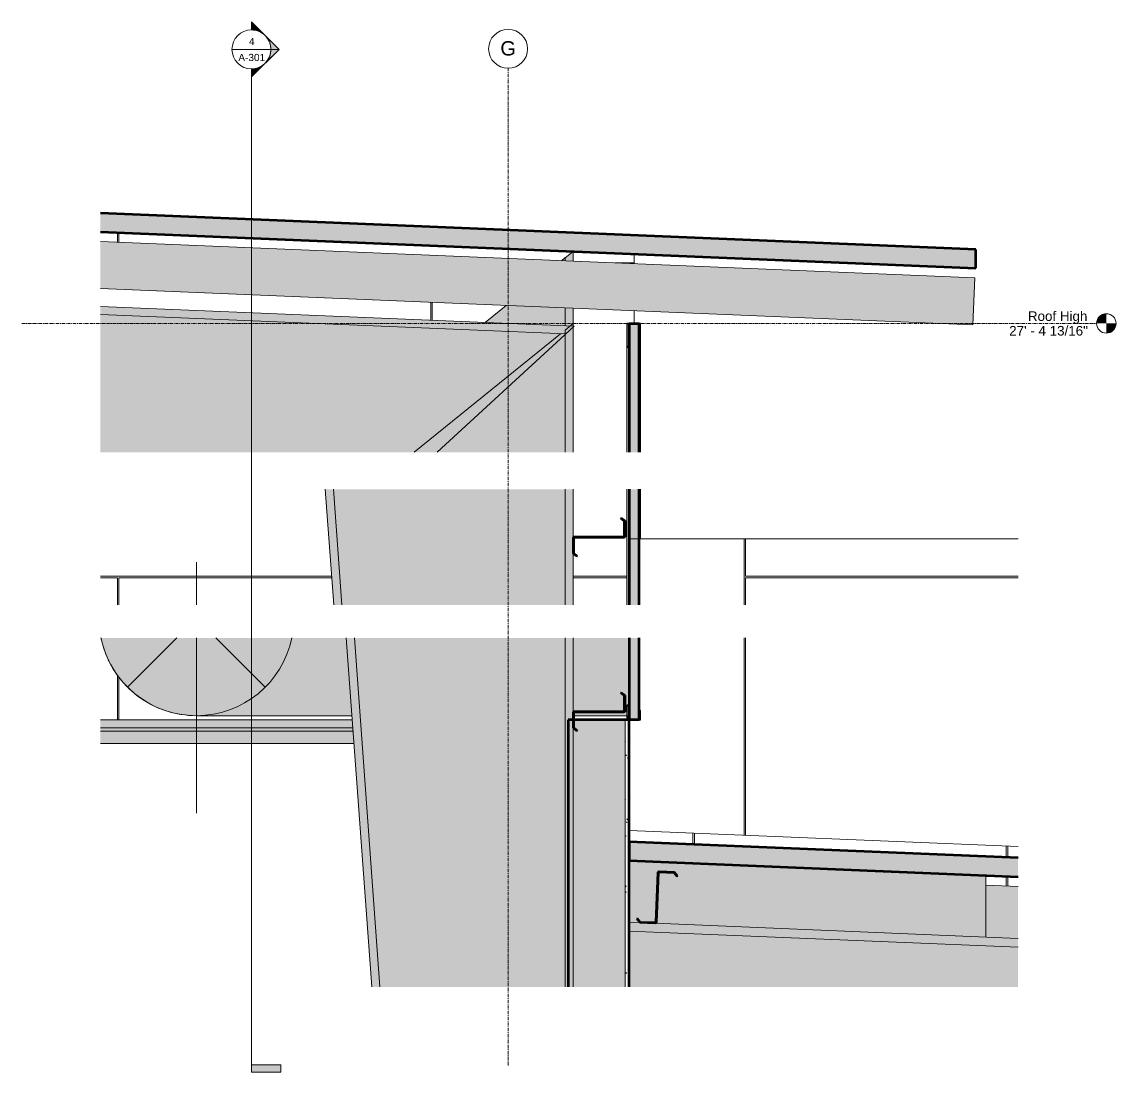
# Model space of a CAD drawing. Header units: inches. Extents: x 22763 to 23421, y 91 to 375.
# Drawn here: x 23252.1 to 23420.6, y 213.5 to 375.3 of the extents above; entities that cross this region are included whole.
import ezdxf

# ---------------------------------------------------------------- set-up
doc = ezdxf.new("R2010")
doc.units = ezdxf.units.IN
doc.header["$MEASUREMENT"] = 0
doc.linetypes.add('Grid Line 1_2_', pattern=[0.875, 0.5, -0.125, 0.125, -0.125])
for name, color, linetype, lineweight in [('A-FLOR-LEVL', 51, 'Continuous', 9), ('A-GLAZ-CWMG', 51, 'Continuous', 9), ('A-ROOF', 132, 'Continuous', 18), ('A-WALL', 113, 'Continuous', 18), ('A-WALL-PATT', 111, 'Continuous', 70), ('G-ANNO-SYMB', 111, 'Continuous', 9), ('I-WALL', 2, 'Continuous', 18), ('L-SITE-WALL', 31, 'Continuous', 18), ('M-HVAC-DUCT', 70, 'Continuous', 9), ('M-HVAC-DUCT-ANNO', 70, 'Continuous', 9), ('M-HVAC-DUCT-CNTR', 70, 'Continuous', 9), ('S-BEAM', 12, 'Continuous', 9), ('S-COLS', 52, 'Continuous', 9), ('S-GRID', 1, 'Continuous', 9), ('S-GRID-IDEN', 1, 'Continuous', 9)]:
    doc.layers.add(name, color=color, linetype=linetype, lineweight=lineweight)
doc.styles.add('Arial', font='arial.ttf', dxfattribs={"height": 1.475299})
doc.styles.add('Arial_2', font='arial.ttf', dxfattribs={"height": 2.212949})
doc.styles.add('Arial_3', font='arial.ttf', dxfattribs={"height": 1.106475})
pattern_1 = [(90, (22012.18, -723.5), (-193, -193), [48, -145]), (180, (22012.18, -723.5), (-2e-14, -193), [96.25, -96.75]), (270, (21915.93, -675.5), (-193, -193), [48, -145]), (180, (22012.18, -675.5), (-2e-14, -193), [96.25, -96.75]), (270, (21915.68, -675.5), (-193, -193), [48, -145]), (180, (21915.68, -675.5), (-2e-14, -193), [96.25, -96.75]), (90, (21819.43, -723.5), (-193, -193), [48, -145]), (180, (21915.68, -723.5), (-2e-14, -193), [96.25, -96.75]), (90, (21964.18, -675.25), (-193, -193), [48, -145]), (180, (22012.43, -675.25), (-2e-14, -193), [48.25, -144.75]), (180, (22012.43, -627.25), (-2e-14, -193), [48.25, -144.75]), (90, (21867.68, -675.25), (-193, -193), [48, -145]), (180, (21963.93, -675.25), (-2e-14, -193), [96.25, -96.75]), (270, (21963.93, -627.25), (-193, -193), [48, -145]), (180, (21963.93, -627.25), (-2e-14, -193), [96.25, -96.75]), (180, (21867.43, -675.25), (-2e-14, -193), [48, -145]), (270, (21867.43, -627.25), (-193, -193), [48, -145]), (180, (21867.43, -627.25), (-2e-14, -193), [48, -145]), (90, (22012.18, -627), (-193, -193), [48, -145]), (180, (22012.18, -627), (-2e-14, -193), [96.25, -96.75]), (270, (21915.93, -579), (-193, -193), [48, -145]), (180, (22012.18, -579), (-2e-14, -193), [96.25, -96.75]), (270, (21915.68, -579), (-193, -193), [48, -145]), (180, (21915.68, -579), (-2e-14, -193), [96.25, -96.75]), (270, (21819.43, -579), (-193, -193), [48, -145]), (180, (21915.68, -627), (-2e-14, -193), [96.25, -96.75]), (90, (21964.18, -578.75), (-193, -193), [48, -145]), (180, (22012.43, -578.75), (-2e-14, -193), [48.25, -144.75]), (180, (22012.43, -530.75), (-2e-14, -193), [48.25, -144.75]), (90, (21867.68, -578.75), (-193, -193), [48, -145]), (180, (21963.93, -578.75), (-2e-14, -193), [96.25, -96.75]), (270, (21963.93, -530.75), (-193, -193), [48, -145]), (180, (21963.93, -530.75), (-2e-14, -193), [96.25, -96.75]), (180, (21867.43, -578.75), (-2e-14, -193), [48, -145]), (270, (21867.43, -530.75), (-193, -193), [48, -145]), (180, (21867.43, -530.75), (-2e-14, -193), [48, -145])]
pattern_2 = [(45, (21892.158, 97.643), (-1.1879394, 1.1879394), []), (45, (21892.158, 99.443), (-1.1879394, 1.1879394), [])]
pattern_3 = [(0, (22784.43, 0.25), (-193, 193), [48, -145]), (90, (22784.43, 0.25), (-193, 1e-14), [96.25, -96.75]), (180, (22832.43, 96.5), (-193, 193), [48, -145]), (90, (22832.43, 0.25), (-193, 1e-14), [96.25, -96.75]), (180, (22832.43, 96.75), (-193, 193), [48, -145]), (90, (22832.43, 96.75), (-193, 1e-14), [96.25, -96.75]), (0, (22784.43, 193), (-193, 193), [48, -145]), (90, (22784.43, 96.75), (-193, 1e-14), [96.25, -96.75]), (0, (22832.68, 48.25), (-193, 193), [48, -145]), (90, (22832.68, 0), (-193, 1e-14), [48.25, -144.75]), (90, (22880.68, 0), (-193, 1e-14), [48.25, -144.75]), (0, (22832.68, 144.75), (-193, 193), [48, -145]), (90, (22832.68, 48.5), (-193, 1e-14), [96.25, -96.75]), (180, (22880.68, 48.5), (-193, 193), [48, -145]), (90, (22880.68, 48.5), (-193, 1e-14), [96.25, -96.75]), (90, (22832.68, 145), (-193, 1e-14), [48, -145]), (180, (22880.68, 145), (-193, 193), [48, -145]), (90, (22880.68, 145), (-193, 1e-14), [48, -145]), (0, (22880.93, 0.25), (-193, 193), [48, -145]), (90, (22880.93, 0.25), (-193, 1e-14), [96.25, -96.75]), (180, (22928.93, 96.5), (-193, 193), [48, -145]), (90, (22928.93, 0.25), (-193, 1e-14), [96.25, -96.75]), (180, (22928.93, 96.75), (-193, 193), [48, -145]), (90, (22928.93, 96.75), (-193, 1e-14), [96.25, -96.75]), (180, (22928.93, 193), (-193, 193), [48, -145]), (90, (22880.93, 96.75), (-193, 1e-14), [96.25, -96.75]), (0, (22929.18, 48.25), (-193, 193), [48, -145]), (90, (22929.18, 0), (-193, 1e-14), [48.25, -144.75]), (90, (22977.18, 0), (-193, 1e-14), [48.25, -144.75]), (0, (22929.18, 144.75), (-193, 193), [48, -145]), (90, (22929.18, 48.5), (-193, 1e-14), [96.25, -96.75]), (180, (22977.18, 48.5), (-193, 193), [48, -145]), (90, (22977.18, 48.5), (-193, 1e-14), [96.25, -96.75]), (90, (22929.18, 145), (-193, 1e-14), [48, -145]), (180, (22977.18, 145), (-193, 193), [48, -145]), (90, (22977.18, 145), (-193, 1e-14), [48, -145])]

# ---------------------------------------------------------------- blocks, each defined once
blk = doc.blocks.new('Family7 - Family7-772884-Detail 4')
at = {"layer": 'S-BEAM'}
blk.add_hatch(color=256, dxfattribs=at).paths.add_polyline_path([(22358.93, 327.21), (22360.24, 328.4), (22287.27, 331.44), (22287.27, 330.19), (22357.92, 327.25)], flags=0)
h = blk.add_hatch(color=256, dxfattribs=at)
edge = h.paths.add_edge_path(flags=0)
edge.add_line((22339.14, 308.99), (22358.8, 327.08))
edge.add_line((22358.8, 327.08), (22358.8, 327.21))
edge.add_line((22358.8, 327.21), (22287.27, 330.19))
edge.add_line((22287.27, 330.19), (22287.27, 321.9))
edge.add_line((22287.27, 321.9), (22287.27, 308.99))
for p, q in [((22360.24, 328.4), (22287.27, 331.44)), ((22287.27, 330.19), (22358.93, 327.21)), ((22339.14, 308.99), (22358.8, 327.08)), ((22358.93, 327.21), (22360.24, 328.4))]:
    blk.add_line(p, q, dxfattribs=at)
blk = doc.blocks.new('Dimension Lumber - 2x8-835529-Detail 4')
at = {"layer": 'S-BEAM'}
blk.add_hatch(color=256, dxfattribs=at).paths.add_polyline_path([(22421.63, 328.6), (22421.93, 335.84), (22287.27, 341.45), (22287.27, 334.19), (22417.61, 328.76)], flags=0)
for p, q in [((22287.27, 341.45), (22421.93, 335.84)), ((22421.93, 335.84), (22421.63, 328.6)), ((22287.27, 334.19), (22421.63, 328.6))]:
    blk.add_line(p, q, dxfattribs=at)
blk = doc.blocks.new('Rectangular Mullion - Profile_Polycarbonate_Upper and left-839480-Detail 4')
at = {"layer": 'A-GLAZ-CWMG'}
blk.add_hatch(color=256, dxfattribs=at).paths.add_polyline_path([(22368.67, 325.2), (22368.67, 325.45), (22368.6, 325.45), (22368.6, 325.27), (22368.37, 325.27), (22368.37, 328.76), (22370.38, 328.76), (22370.38, 326.05), (22370.31, 326.05), (22370.31, 325.99), (22370.44, 325.99), (22370.44, 328.83), (22368.31, 328.83), (22368.31, 325.2)], flags=0)
at = {"layer": 'A-GLAZ-CWMG', "lineweight": 30}
for p, q in [((22368.31, 328.83), (22368.31, 325.2)), ((22370.44, 328.83), (22368.31, 328.83)), ((22368.37, 325.27), (22368.37, 328.76)), ((22368.37, 328.76), (22370.38, 328.76)), ((22370.38, 328.76), (22370.38, 326.05)), ((22370.44, 325.99), (22370.44, 328.83)), ((22368.31, 325.2), (22368.67, 325.2)), ((22368.6, 325.27), (22368.37, 325.27)), ((22368.67, 325.45), (22368.6, 325.45)), ((22368.6, 325.45), (22368.6, 325.27)), ((22368.67, 325.2), (22368.67, 325.45)), ((22370.38, 326.05), (22370.31, 326.05)), ((22370.31, 326.05), (22370.31, 325.99)), ((22370.31, 325.99), (22370.44, 325.99))]:
    blk.add_line(p, q, dxfattribs=at)
blk = doc.blocks.new('Rectangular Mullion - Profile_Polycarbonate_right-752683-Detail 4')
at = {"layer": 'A-GLAZ-CWMG'}
h = blk.add_hatch(color=256, dxfattribs=at)
edge = h.paths.add_edge_path(flags=0)
edge.add_line((22368.37, 308.99), (22368.67, 308.99))
edge.add_line((22368.67, 308.99), (22368.67, 325.2))
edge.add_line((22368.67, 325.2), (22368.31, 325.2))
edge.add_line((22368.31, 325.2), (22368.31, 308.99))
h.paths.add_polyline_path([(22368.37, 325.27), (22368.6, 325.27), (22368.6, 325.45), (22368.67, 325.45), (22368.67, 328.76), (22368.37, 328.76), (22368.37, 325.5)], flags=0)
h = blk.add_hatch(color=256, dxfattribs=at)
edge = h.paths.add_edge_path(flags=0)
edge.add_line((22368.94, 308.99), (22370.31, 308.99))
edge.add_line((22370.31, 308.99), (22370.31, 328.76))
edge.add_line((22370.31, 328.76), (22370.24, 328.76))
edge.add_line((22370.24, 328.76), (22370.24, 308.99))
edge.add_line((22370.24, 308.99), (22368.67, 308.99))
edge.add_line((22368.67, 308.99), (22368.67, 308.99))
blk.add_hatch(color=256, dxfattribs=at).paths.add_polyline_path([(22370.24, 308.99), (22370.24, 328.76), (22368.67, 328.76), (22368.67, 308.99), (22368.89, 308.99)], flags=0)
h = blk.add_hatch(color=256, dxfattribs=at)
edge = h.paths.add_edge_path(flags=0)
edge.add_line((22370.44, 308.99), (22370.44, 325.99))
edge.add_line((22370.44, 325.99), (22370.31, 325.99))
edge.add_line((22370.31, 325.99), (22370.31, 308.99))
edge.add_line((22370.31, 308.99), (22370.38, 308.99))
h.paths.add_polyline_path([(22370.38, 326.05), (22370.38, 328.76), (22370.31, 328.76), (22370.31, 326.05)], flags=0)
for p, q in [((22368.67, 325.45), (22368.67, 328.76)), ((22370.31, 326.05), (22370.31, 328.76)), ((22368.31, 308.99), (22368.31, 325.2)), ((22368.67, 325.2), (22368.67, 325.45)), ((22368.67, 308.99), (22368.67, 325.2)), ((22370.31, 308.99), (22370.31, 325.99)), ((22370.44, 308.99), (22370.44, 325.99))]:
    blk.add_line(p, q, dxfattribs=at)
blk = doc.blocks.new('Girt_Z - 8_D-757207-Detail 4')
at = {"layer": 'S-BEAM'}
h = blk.add_hatch(dxfattribs=at)
h.set_pattern_fill('FP_10', color=256, style=0, pattern_type=2)
h.set_pattern_definition(pattern_2)
h.paths.add_polyline_path([(22360.63, 292.91), (22360.7, 293), (22360.16, 293.45), (22360.16, 295.77), (22360.19, 295.82), (22360.24, 295.84), (22367.87, 295.84), (22368, 295.9), (22368.05, 296.03), (22368.05, 298.4), (22367.48, 298.88), (22367.41, 298.79), (22367.94, 298.35), (22367.94, 296.02), (22367.92, 295.97), (22367.87, 295.95), (22360.24, 295.95), (22360.11, 295.9), (22360.05, 295.76), (22360.05, 293.4)], flags=0)
at = {"layer": 'S-BEAM', "lineweight": 50}
for p, q in [((22367.48, 298.88), (22367.41, 298.79)), ((22367.41, 298.79), (22367.94, 298.35)), ((22368.05, 298.4), (22367.48, 298.88)), ((22367.94, 298.35), (22367.94, 296.02)), ((22368.05, 296.03), (22368.05, 298.4)), ((22360.05, 295.76), (22360.05, 293.4)), ((22360.16, 293.45), (22360.16, 295.77)), ((22367.87, 295.95), (22360.24, 295.95)), ((22360.24, 295.84), (22367.87, 295.84)), ((22360.05, 293.4), (22360.63, 292.91)), ((22360.7, 293), (22360.16, 293.45)), ((22360.63, 292.91), (22360.7, 293))]:
    blk.add_line(p, q, dxfattribs=at)
for centre, radius, start, end in [((22360.24, 295.76), 0.188, 90, 180), ((22360.24, 295.76), 0.0782, 90, 177.8773), ((22367.87, 296.03), 0.188, 270, 0), ((22367.87, 296.03), 0.0782, 270, 356.9576)]:
    blk.add_arc(centre, radius, start, end, dxfattribs=at)
blk = doc.blocks.new('Rectangular Mullion - Profile_Polycarbonate_right-V9-Detail 4')
at = {"layer": 'A-GLAZ-CWMG'}
for points in [[(22368.67, 285.47), (22368.67, 303.3), (22368.31, 303.3), (22368.31, 285.47), (22368.57, 285.47)], [(22368.67, 285.47), (22368.68, 285.47), (22368.68, 295.65), (22370.24, 295.65), (22370.24, 303.3), (22368.67, 303.3), (22368.67, 294.38)], [(22370.24, 295.65), (22370.31, 295.65), (22370.31, 303.3), (22370.24, 303.3), (22370.24, 299.1)], [(22370.31, 295.65), (22370.44, 295.65), (22370.44, 303.3), (22370.31, 303.3)]]:
    blk.add_hatch(color=256, dxfattribs=at).paths.add_polyline_path(points, flags=0)
for p, q in [((22368.31, 285.47), (22368.31, 303.3)), ((22368.67, 285.47), (22368.67, 303.3)), ((22370.31, 295.65), (22370.31, 303.3)), ((22370.44, 295.65), (22370.44, 303.3))]:
    blk.add_line(p, q, dxfattribs=at)
blk = doc.blocks.new('W-Wide Flange - W21X166-782557-Detail 4')
at = {"layer": 'S-BEAM'}
for points in [[(22428.58, 232.74), (22428.58, 233.05), (22428.58, 234.1), (22368.68, 236.6), (22368.68, 235.24), (22410.92, 233.48)], [(22428.58, 231.85), (22428.58, 232.74), (22368.68, 235.23), (22368.68, 234.34), (22423.93, 232.04)], [(22375.59, 226.63), (22428.58, 226.63), (22428.58, 231.85), (22368.68, 234.34), (22368.68, 226.63)]]:
    blk.add_hatch(color=256, dxfattribs=at).paths.add_polyline_path(points, flags=0)
for p, q in [((22370.35, 236.53), (22368.68, 236.6)), ((22428.58, 234.1), (22372.71, 236.43)), ((22428.58, 232.74), (22368.68, 235.24))]:
    blk.add_line(p, q, dxfattribs=at)
blk = doc.blocks.new('Girt_Z - 8_D-790721-Detail 4')
at = {"layer": 'S-BEAM'}
for points in [[(22287.27, 271.91), (22287.27, 271.92), (22287.27, 271.92)], [(22287.27, 271.47), (22287.27, 271.47), (22287.27, 271.89)], [(22287.27, 269.14), (22287.27, 269.14), (22287.27, 269.3)], [(22325.12, 266.52), (22326.13, 266.52), (22326.04, 267.77), (22287.27, 267.77), (22287.27, 266.52), (22322.59, 266.52)], [(22326.02, 266.03), (22326.17, 266.03), (22326.13, 266.52), (22287.27, 266.52), (22287.27, 266.03), (22325.97, 266.03)]]:
    blk.add_hatch(color=256, dxfattribs=at).paths.add_polyline_path(points, flags=0)
for p, q in [((22287.27, 266.52), (22326.13, 266.52)), ((22326.17, 266.03), (22287.27, 266.03))]:
    blk.add_line(p, q, dxfattribs=at)
blk = doc.blocks.new('Girt_Z - 8_D-V10-Detail 4')
at = {"layer": 'S-BEAM'}
h = blk.add_hatch(dxfattribs=at)
h.set_pattern_fill('FP_10', color=256, style=0, pattern_type=2)
h.set_pattern_definition(pattern_2)
h.paths.add_polyline_path([(22360.63, 266.03), (22360.7, 266.12), (22360.16, 266.57), (22360.16, 268.89), (22360.19, 268.94), (22360.24, 268.96), (22367.87, 268.96), (22368, 269.02), (22368.05, 269.15), (22368.05, 271.52), (22367.48, 272), (22367.41, 271.91), (22367.94, 271.47), (22367.94, 269.14), (22367.92, 269.09), (22367.87, 269.07), (22360.24, 269.07), (22360.11, 269.02), (22360.05, 268.88), (22360.05, 266.52)], flags=0)
at = {"layer": 'S-BEAM', "lineweight": 50}
for p, q in [((22367.48, 272), (22367.41, 271.91)), ((22367.41, 271.91), (22367.94, 271.47)), ((22368.05, 271.52), (22367.48, 272)), ((22367.94, 271.47), (22367.94, 269.14)), ((22368.05, 269.15), (22368.05, 271.52)), ((22360.05, 268.88), (22360.05, 266.52)), ((22360.16, 266.57), (22360.16, 268.89)), ((22367.87, 269.07), (22360.24, 269.07)), ((22360.24, 268.96), (22367.87, 268.96)), ((22360.05, 266.52), (22360.63, 266.03)), ((22360.7, 266.12), (22360.16, 266.57)), ((22360.63, 266.03), (22360.7, 266.12))]:
    blk.add_line(p, q, dxfattribs=at)
for centre, radius, start, end in [((22360.24, 268.88), 0.188, 90, 180), ((22360.24, 268.88), 0.0782, 90, 177.8773), ((22367.87, 269.15), 0.188, 270, 0), ((22367.87, 269.15), 0.0782, 270, 356.9576)]:
    blk.add_arc(centre, radius, start, end, dxfattribs=at)
blk = doc.blocks.new('Round Elbow - 1_5 D-363045-Detail 4')
at = {"layer": 'M-HVAC-DUCT'}
blk.add_hatch(color=256, dxfattribs=at).paths.add_polyline_path([(22302.3, 268.41), (22325.99, 268.41), (22325.12, 280.4), (22316.74, 280.4), (22316.54, 279.52), (22316.15, 278.27), (22315.64, 277.05), (22315.04, 275.91), (22314.34, 274.8), (22313.54, 273.77), (22312.66, 272.8), (22311.69, 271.92), (22310.65, 271.12), (22309.55, 270.42), (22308.39, 269.81), (22307.14, 269.3), (22305.93, 268.92), (22304.66, 268.64), (22303.36, 268.46), (22302.18, 268.41)], flags=0)
h = blk.add_hatch(color=256, dxfattribs=at)
h.paths.add_polyline_path([(22302.05, 268.41), (22303.36, 268.46), (22304.7, 268.64), (22305.94, 268.92), (22307.18, 269.31), (22308.39, 269.81), (22309.55, 270.42), (22310.66, 271.12), (22311.7, 271.92), (22311.69, 271.92), (22310.64, 271.11), (22309.55, 270.42), (22308.39, 269.81), (22307.14, 269.3), (22305.93, 268.92), (22304.66, 268.64), (22303.36, 268.46), (22302.72, 268.44)], flags=0)
h.paths.add_polyline_path([(22302.03, 268.41), (22300.75, 268.46), (22299.45, 268.64), (22298.17, 268.92), (22296.92, 269.31), (22295.71, 269.81), (22295.72, 269.81), (22296.92, 269.31), (22298.17, 268.92), (22299.45, 268.64), (22300.75, 268.46), (22301.79, 268.42)], flags=0)
h.paths.add_polyline_path([(22294.48, 270.46), (22293.44, 271.13), (22292.41, 271.92), (22292.41, 271.92), (22293.45, 271.12)], flags=0)
h.paths.add_polyline_path([(22312.72, 272.87), (22313.55, 273.77), (22314.34, 274.81), (22315.04, 275.91), (22315.65, 277.07), (22315.64, 277.05), (22315.04, 275.91), (22314.34, 274.8), (22313.54, 273.77), (22313.47, 273.69)], flags=0)
h.paths.add_polyline_path([(22291.14, 273.14), (22290.56, 273.77), (22289.76, 274.81), (22289.06, 275.91), (22288.46, 277.07), (22287.96, 278.28), (22287.56, 279.53), (22287.56, 279.52), (22287.96, 278.27), (22288.46, 277.06), (22289.06, 275.91), (22289.77, 274.8), (22290.56, 273.77), (22290.63, 273.69)], flags=0)
at = {"layer": 'M-HVAC-DUCT', "flags": 128}
for points in [[(22287.55, 279.57), (22287.52, 279.68), (22287.38, 280.27), (22287.36, 280.4)], [(22287.94, 278.33), (22287.87, 278.54), (22287.68, 279.11), (22287.58, 279.46)], [(22288.44, 277.12), (22288.3, 277.42), (22288.07, 277.97), (22287.98, 278.22)], [(22291.41, 272.84), (22291.29, 272.96), (22290.88, 273.4), (22290.49, 273.85), (22290.12, 274.32), (22289.76, 274.8), (22289.43, 275.3), (22289.12, 275.81), (22288.82, 276.34), (22288.55, 276.87), (22288.48, 277.03)], [(22292.36, 271.96), (22292.16, 272.13), (22291.72, 272.53), (22291.5, 272.75)], [(22296.88, 269.33), (22296.77, 269.37), (22296.21, 269.59), (22295.66, 269.84), (22295.13, 270.1), (22294.6, 270.39), (22294.09, 270.7), (22293.58, 271.03), (22293.09, 271.38), (22292.62, 271.74), (22292.46, 271.88)], [(22298.12, 268.94), (22297.91, 268.99), (22297.33, 269.17), (22296.99, 269.29)], [(22299.38, 268.65), (22299.07, 268.71), (22298.49, 268.84), (22298.23, 268.91)], [(22302.05, 268.41), (22301.45, 268.42), (22300.85, 268.46), (22300.26, 268.52), (22299.66, 268.6), (22299.5, 268.63)], [(22325.99, 268.41), (22324.69, 268.41), (22323.15, 268.41), (22321.64, 268.41), (22320.18, 268.41), (22318.76, 268.41), (22317.38, 268.41), (22316.05, 268.41), (22314.77, 268.41), (22313.54, 268.41), (22312.37, 268.41), (22311.25, 268.41), (22310.19, 268.41), (22309.19, 268.41), (22308.24, 268.41), (22307.36, 268.41), (22306.55, 268.41), (22305.8, 268.41), (22305.11, 268.41), (22304.49, 268.41), (22303.94, 268.41), (22303.46, 268.41), (22303.05, 268.41), (22302.71, 268.41), (22302.44, 268.41), (22302.24, 268.41), (22302.11, 268.41), (22302.06, 268.41), (22302.05, 268.41)]]:
    blk.add_lwpolyline(points, dxfattribs=at)
blk = doc.blocks.new('Rectangular Mullion - Profile_Polycarbonate_Lower-839481-Detail 4')
at = {"layer": 'A-GLAZ-CWMG'}
blk.add_hatch(color=256, dxfattribs=at).paths.add_polyline_path([(22368.96, 267.77), (22370.44, 267.77), (22370.44, 269.22), (22370.31, 269.22), (22370.31, 269.16), (22370.38, 269.16), (22370.38, 267.83), (22368.37, 267.83), (22368.37, 269.95), (22368.6, 269.95), (22368.6, 269.76), (22368.67, 269.76), (22368.67, 270.01), (22368.31, 270.01), (22368.31, 267.77)], flags=0)
at = {"layer": 'A-GLAZ-CWMG', "lineweight": 30}
for p, q in [((22368.31, 270.01), (22368.31, 267.77)), ((22368.67, 270.01), (22368.31, 270.01)), ((22368.37, 267.83), (22368.37, 269.95)), ((22368.37, 269.95), (22368.6, 269.95)), ((22368.6, 269.95), (22368.6, 269.76)), ((22368.6, 269.76), (22368.67, 269.76)), ((22368.67, 269.76), (22368.67, 270.01)), ((22370.44, 269.22), (22370.31, 269.22)), ((22370.31, 269.22), (22370.31, 269.16)), ((22370.31, 269.16), (22370.38, 269.16)), ((22370.38, 269.16), (22370.38, 267.83)), ((22370.44, 267.77), (22370.44, 269.22)), ((22368.31, 267.77), (22370.44, 267.77)), ((22370.38, 267.83), (22368.37, 267.83))]:
    blk.add_line(p, q, dxfattribs=at)
blk = doc.blocks.new('Rectangular Mullion - Profile_Polycarbonate_right-V11-Detail 4')
at = {"layer": 'A-GLAZ-CWMG'}
for points in [[(22368.67, 267.83), (22368.66, 268.41), (22368.37, 268.41), (22368.37, 267.83), (22368.67, 267.83)], [(22368.67, 267.83), (22368.67, 267.83), (22368.67, 268.41)], [(22368.68, 267.83), (22368.68, 268.41), (22368.67, 268.41), (22368.67, 267.83)]]:
    blk.add_hatch(color=256, dxfattribs=at).paths.add_polyline_path(points, flags=0)
blk.add_line((22368.67, 267.83), (22368.67, 268.41), dxfattribs=at)
blk = doc.blocks.new('Rectangular Mullion - Profile_Polycarbonate_Upper and left-750928-Detail 4')
at = {"layer": 'A-GLAZ-CWMG'}
blk.add_hatch(color=256, dxfattribs=at).paths.add_polyline_path([(22287.27, 264.14), (22326.3, 264.14), (22326.17, 266.03), (22287.27, 266.03)], flags=0)
blk.add_line((22287.27, 264.14), (22326.3, 264.14), dxfattribs=at)
blk = doc.blocks.new('Girt_Z - 8_D-834023-Detail 4')
at = {"layer": 'S-BEAM'}
blk.add_hatch(color=256, dxfattribs=at).paths.add_polyline_path([(22372.71, 236.43), (22372.85, 236.48), (22372.91, 236.61), (22373.23, 244.23), (22373.25, 244.28), (22373.3, 244.3), (22375.62, 244.21), (22376.05, 243.65), (22376.13, 243.72), (22375.68, 244.31), (22373.31, 244.41), (22373.18, 244.36), (22373.12, 244.23), (22372.8, 236.61), (22372.78, 236.56), (22372.72, 236.54), (22370.4, 236.63), (22369.98, 237.19), (22369.89, 237.12), (22370.35, 236.53)], flags=0)
at = {"layer": 'S-BEAM', "lineweight": 50}
for p, q in [((22375.68, 244.31), (22373.31, 244.41)), ((22373.12, 244.23), (22372.8, 236.61)), ((22372.91, 236.61), (22373.23, 244.23)), ((22373.3, 244.3), (22375.62, 244.21)), ((22375.62, 244.21), (22376.05, 243.65)), ((22376.13, 243.72), (22375.68, 244.31)), ((22376.05, 243.65), (22376.13, 243.72)), ((22369.98, 237.19), (22369.89, 237.12)), ((22369.89, 237.12), (22370.35, 236.53)), ((22370.4, 236.63), (22369.98, 237.19)), ((22370.35, 236.53), (22372.71, 236.43)), ((22372.72, 236.54), (22370.4, 236.63))]:
    blk.add_line(p, q, dxfattribs=at)
for centre, radius, start, end in [((22373.3, 244.22), 0.187, 87.6141, 177.6141), ((22373.3, 244.22), 0.0782, 89.7368, 177.6141), ((22372.72, 236.62), 0.188, 267.6141, 357.6141), ((22372.72, 236.62), 0.0782, 270.6564, 357.6141)]:
    blk.add_arc(centre, radius, start, end, dxfattribs=at)
blk = doc.blocks.new('Grid - Grid Head - Circle-14747-Detail 4')
at = {"layer": 'S-GRID-IDEN'}
blk.add_circle((22350.05, 371.13), 3, dxfattribs=at)
blk = doc.blocks.new('Level - Level Head - Circle-15001-Detail 4')
at = {"layer": 'A-FLOR-LEVL'}
h = blk.add_hatch(color=256, dxfattribs=at)
edge = h.paths.add_edge_path(flags=0)
edge.add_line((22442.17, 328.83), (22440.67, 328.83))
edge.add_arc((22442.17, 328.83), 1.5, 90, 180, ccw=False)
edge.add_line((22442.17, 330.33), (22442.17, 328.83))
h = blk.add_hatch(color=256, dxfattribs=at)
edge = h.paths.add_edge_path(flags=0)
edge.add_line((22442.17, 327.33), (22442.17, 328.83))
edge.add_line((22442.17, 328.83), (22443.67, 328.83))
edge.add_arc((22442.17, 328.83), 1.5, -90, 0, ccw=False)
blk.add_circle((22442.17, 328.83), 1.5, dxfattribs=at)
blk = doc.blocks.new('Section - 3_32_ x 3_8_-18514-Detail 4')
at = {"layer": 'G-ANNO-SYMB'}
blk.add_hatch(color=256, dxfattribs=at).paths.add_polyline_path([(22315.03, 214.63), (22310.53, 214.63), (22310.53, 213.51), (22315.03, 213.51)], flags=0)
for p, q in [((22310.53, 213.51), (22310.53, 214.63)), ((22310.53, 214.63), (22315.03, 214.63)), ((22315.03, 214.63), (22315.03, 213.51)), ((22315.03, 213.51), (22310.53, 213.51))]:
    blk.add_line(p, q, dxfattribs=at)
blk = doc.blocks.new('Section - Section Head - Filled-1526-Detail 4')
at = {"layer": 'G-ANNO-SYMB'}
h = blk.add_hatch(color=256, dxfattribs=at)
edge = h.paths.add_edge_path(flags=0)
edge.add_arc((22310.53, 371.04), 3, 47.9216, 90)
edge.add_line((22310.53, 374.04), (22310.53, 375.28))
edge.add_line((22310.53, 375.28), (22312.54, 373.27))
h = blk.add_hatch(color=256, dxfattribs=at)
edge = h.paths.add_edge_path(flags=0)
edge.add_line((22312.65, 373.16), (22314.77, 371.04))
edge.add_line((22314.77, 371.04), (22313.53, 371.04))
edge.add_arc((22310.53, 371.04), 3, 0, 45)
h = blk.add_hatch(color=256, dxfattribs=at)
edge = h.paths.add_edge_path(flags=0)
edge.add_arc((22310.53, 371.04), 3, 315, 360)
edge.add_line((22313.53, 371.04), (22314.77, 371.04))
edge.add_line((22314.77, 371.04), (22312.65, 368.92))
h = blk.add_hatch(color=256, dxfattribs=at)
edge = h.paths.add_edge_path(flags=0)
edge.add_line((22312.54, 368.81), (22310.53, 366.79))
edge.add_line((22310.53, 366.79), (22310.53, 368.03))
edge.add_arc((22310.53, 371.04), 3, 270, 312.0784)
for p, q in [((22314.77, 371.04), (22310.53, 375.28)), ((22310.53, 374.04), (22310.53, 375.28)), ((22312.54, 373.27), (22310.53, 375.28)), ((22310.53, 375.28), (22310.53, 374.04)), ((22314.77, 371.04), (22312.65, 373.16)), ((22314.77, 371.04), (22310.53, 366.79)), ((22312.65, 368.92), (22314.77, 371.04)), ((22313.53, 371.04), (22314.77, 371.04)), ((22314.77, 371.04), (22313.53, 371.04)), ((22310.53, 366.79), (22312.54, 368.81)), ((22310.53, 368.04), (22310.53, 366.79)), ((22310.53, 368.03), (22310.53, 366.79))]:
    blk.add_line(p, q, dxfattribs=at)
for start, end in [(90, 270), (270, 90), (47.9216, 90), (0, 45), (315, 0), (270, 312.0784)]:
    blk.add_arc((22310.53, 371.04), 3, start, end, dxfattribs=at)

msp = doc.modelspace()

# ---------------------------------------------------------------- hatches: boundary and pattern name
at = {"layer": 'A-ROOF'}
for points in [[(23399, 337.34), (23399, 340.21), (23264.22, 345.83), (23264.22, 342.95), (23334.88, 340.01)], [(23405.53, 243.61), (23405.53, 246.49), (23345.63, 248.98), (23345.63, 246.1), (23387.87, 244.34)]]:
    msp.add_hatch(color=256, dxfattribs=at).paths.add_polyline_path(points, flags=0)
at = {"layer": 'A-WALL', "lineweight": 9, "transparency": 33554649}
for points in [[(23347.19, 308.99), (23347.19, 328.76), (23345.62, 328.76), (23345.62, 308.99), (23345.85, 308.99)], [(23347.19, 267.83), (23347.19, 280.4), (23345.62, 280.4), (23345.62, 267.83), (23345.92, 267.83)]]:
    msp.add_hatch(color=256, dxfattribs=at).paths.add_polyline_path(points, flags=0)
h = msp.add_hatch(color=256, dxfattribs=at)
edge = h.paths.add_edge_path(flags=0)
edge.add_line((23347.19, 285.47), (23347.19, 303.3))
edge.add_line((23347.19, 303.3), (23345.62, 303.3))
edge.add_line((23345.62, 303.3), (23345.62, 285.47))
at = {"layer": 'A-WALL-PATT', "lineweight": 9}
h = msp.add_hatch(dxfattribs=at)
h.set_pattern_fill('FP_9', color=256, style=0, pattern_type=2)
h.set_pattern_definition(pattern_1)
h.paths.add_polyline_path([(23345.26, 308.99), (23345.26, 328.83), (23346.41, 328.83), (23346.41, 330.77), (23337.01, 331.16), (23337.01, 328.41), (23337.19, 328.4), (23337.01, 328.23), (23337.01, 308.99)], flags=0)
h.paths.add_polyline_path([(23323.49, 328.97), (23326.72, 331.59), (23264.22, 334.19), (23264.22, 331.44), (23298.82, 330)], flags=0)
h.paths.add_polyline_path([(23346.41, 338.03), (23346.41, 339.53), (23337.01, 339.92), (23337.01, 338.42), (23343.95, 338.13)], flags=0)
h.paths.add_polyline_path([(23335.24, 338.49), (23337, 339.92), (23264.22, 342.95), (23264.22, 341.45), (23335.24, 338.49)], flags=0)
h = msp.add_hatch(dxfattribs=at)
h.set_pattern_fill('FP_9', color=256, style=0, pattern_type=2)
h.set_pattern_definition(pattern_1)
edge = h.paths.add_edge_path(flags=0)
edge.add_line((23300.14, 285.47), (23298.84, 303.3))
edge.add_line((23298.84, 303.3), (23264.22, 303.3))
edge.add_line((23264.22, 303.3), (23264.22, 285.47))
h.paths.add_polyline_path([(23345.26, 285.47), (23345.26, 303.3), (23337.01, 303.3), (23337.01, 295.77), (23337.06, 295.9), (23337.19, 295.95), (23344.82, 295.95), (23344.87, 295.97), (23344.9, 296.03), (23344.9, 298.35), (23344.36, 298.79), (23344.43, 298.88), (23345, 298.4), (23345, 296.02), (23344.95, 295.9), (23344.82, 295.84), (23337.19, 295.84), (23337.14, 295.82), (23337.11, 295.76), (23337.11, 293.45), (23337.65, 293), (23337.58, 292.91), (23337.01, 293.4), (23337.01, 285.47)], flags=0)
h = msp.add_hatch(dxfattribs=at)
h.set_pattern_fill('FP_11', color=256, style=0, pattern_type=2)
h.set_pattern_definition(pattern_3)
edge = h.paths.add_edge_path(flags=0)
edge.add_line((23347.19, 285.47), (23347.19, 295.65))
edge.add_line((23347.19, 295.65), (23345.63, 295.65))
edge.add_line((23345.63, 295.65), (23345.63, 285.47))
h = msp.add_hatch(dxfattribs=at)
h.set_pattern_fill('FP_11', color=256, style=0, pattern_type=2)
h.set_pattern_definition(pattern_3)
edge = h.paths.add_edge_path(flags=0)
edge.add_line((23405.53, 285.47), (23405.53, 295.65))
edge.add_line((23405.53, 295.65), (23347.19, 295.65))
edge.add_line((23347.19, 295.65), (23347.19, 285.47))
h = msp.add_hatch(dxfattribs=at)
h.set_pattern_fill('FP_9', color=256, style=0, pattern_type=2)
h.set_pattern_definition(pattern_1)
h.paths.add_polyline_path([(23345, 267.77), (23345.26, 267.77), (23345.26, 268.41), (23337.11, 268.41), (23337.11, 267.77), (23343.71, 267.77)], flags=0)
h.paths.add_polyline_path([(23264.22, 267.77), (23302.99, 267.77), (23302.94, 268.41), (23278.98, 268.41), (23277.68, 268.47), (23276.4, 268.64), (23275.12, 268.92), (23273.87, 269.31), (23272.66, 269.81), (23271.5, 270.42), (23270.4, 271.12), (23269.36, 271.92), (23268.4, 272.8), (23267.51, 273.77), (23266.72, 274.8), (23266.01, 275.91), (23265.41, 277.08), (23264.91, 278.28), (23264.52, 279.53), (23264.32, 280.4), (23264.22, 280.4), (23264.22, 271.12)], flags=0)
h = msp.add_hatch(dxfattribs=at)
h.set_pattern_fill('FP_11', color=256, style=0, pattern_type=2)
h.set_pattern_definition(pattern_3)
h.paths.add_polyline_path([(23405.53, 248.24), (23405.53, 280.4), (23347.19, 280.4), (23347.19, 267.83), (23347.33, 267.83), (23347.33, 269.16), (23347.27, 269.16), (23347.27, 269.22), (23347.39, 269.22), (23347.39, 267.77), (23345.63, 267.77), (23345.63, 250.73), (23387.87, 248.97)], flags=0)
h = msp.add_hatch(dxfattribs=at)
h.set_pattern_fill('FP_11', color=256, style=0, pattern_type=2)
h.set_pattern_definition(pattern_3)
h.paths.add_polyline_path([(23345.92, 267.83), (23347.19, 267.83), (23347.19, 280.4), (23345.63, 280.4), (23345.63, 267.83)], flags=0)
h = msp.add_hatch(dxfattribs=at)
h.set_pattern_fill('FP_12', color=256, style=0, pattern_type=2)
h.set_pattern_definition([(0, (21892.158, 97.643), (3.84, 0.96), [0.158, -2.722, 0.158, -2.722, -15.36]), (0, (21892.158, 97.643), (3.84, 0.96), [-5.76, 0.158, -5.602, 0.158, -2.722, -6.72]), (0, (21892.158, 97.643), (3.84, 0.96), [-14.4, 0.158, -1.762, 0.158, -4.642]), (120, (21893.598, 98.123), (-2.7513844, 2.84553755), [0.158, -2.722, 0.158, -2.722, -15.36]), (120, (21893.598, 98.123), (-2.7513844, 2.84553755), [-5.76, 0.158, -5.602, 0.158, -2.722, -6.72]), (120, (21893.598, 98.123), (-2.7513844, 2.84553755), [-14.4, 0.158, -1.762, 0.158, -4.642]), (240, (21894.078, 100.043), (-1.0886156, -3.80553755), [0.158, -2.722, 0.158, -2.722, -15.36]), (240, (21894.078, 100.043), (-1.0886156, -3.80553755), [-5.76, 0.158, -5.602, 0.158, -2.722, -6.72]), (240, (21894.078, 100.043), (-1.0886156, -3.80553755), [-14.4, 0.158, -1.762, 0.158, -4.642])])
h.paths.add_polyline_path([(23345, 226.63), (23345.63, 226.63), (23345.63, 267.77), (23345, 267.77), (23345, 240.07)], flags=0)
h = msp.add_hatch(dxfattribs=at)
h.set_pattern_fill('FP_13', color=256, style=0, pattern_type=2)
h.set_pattern_definition([(0, (22342.3, 0.25), (-193, 193), [48, -145]), (90, (22342.3, 0.25), (-193, 1e-14), [96.25, -96.75]), (180, (22390.3, 96.5), (-193, 193), [48, -145]), (90, (22390.3, 0.25), (-193, 1e-14), [96.25, -96.75]), (180, (22390.3, 96.75), (-193, 193), [48, -145]), (90, (22390.3, 96.75), (-193, 1e-14), [96.25, -96.75]), (0, (22342.3, 193), (-193, 193), [48, -145]), (90, (22342.3, 96.75), (-193, 1e-14), [96.25, -96.75]), (0, (22390.55, 48.25), (-193, 193), [48, -145]), (90, (22390.55, 0), (-193, 1e-14), [48.25, -144.75]), (90, (22438.55, 0), (-193, 1e-14), [48.25, -144.75]), (0, (22390.55, 144.75), (-193, 193), [48, -145]), (90, (22390.55, 48.5), (-193, 1e-14), [96.25, -96.75]), (180, (22438.55, 48.5), (-193, 193), [48, -145]), (90, (22438.55, 48.5), (-193, 1e-14), [96.25, -96.75]), (90, (22390.55, 145), (-193, 1e-14), [48, -145]), (180, (22438.55, 145), (-193, 193), [48, -145]), (90, (22438.55, 145), (-193, 1e-14), [48, -145]), (0, (22438.8, 0.25), (-193, 193), [48, -145]), (90, (22438.8, 0.25), (-193, 1e-14), [96.25, -96.75]), (180, (22486.8, 96.5), (-193, 193), [48, -145]), (90, (22486.8, 0.25), (-193, 1e-14), [96.25, -96.75]), (180, (22486.8, 96.75), (-193, 193), [48, -145]), (90, (22486.8, 96.75), (-193, 1e-14), [96.25, -96.75]), (180, (22486.8, 193), (-193, 193), [48, -145]), (90, (22438.8, 96.75), (-193, 1e-14), [96.25, -96.75]), (0, (22487.05, 48.25), (-193, 193), [48, -145]), (90, (22487.05, 0), (-193, 1e-14), [48.25, -144.75]), (90, (22535.05, 0), (-193, 1e-14), [48.25, -144.75]), (0, (22487.05, 144.75), (-193, 193), [48, -145]), (90, (22487.05, 48.5), (-193, 1e-14), [96.25, -96.75]), (180, (22535.05, 48.5), (-193, 193), [48, -145]), (90, (22535.05, 48.5), (-193, 1e-14), [96.25, -96.75]), (90, (22487.05, 145), (-193, 1e-14), [48, -145]), (180, (22535.05, 145), (-193, 193), [48, -145]), (90, (22535.05, 145), (-193, 1e-14), [48, -145])])
h.paths.add_polyline_path([(23405.53, 242.11), (23405.53, 243.61), (23400.58, 243.81), (23400.58, 242.31)], flags=0)
h.paths.add_polyline_path([(23405.53, 246.49), (23405.53, 248.24), (23345.63, 250.73), (23345.63, 248.98), (23395.58, 246.9)], flags=0)
at = {"layer": 'I-WALL'}
for points in [[(23395.58, 234.52), (23395.58, 244.02), (23345.63, 246.1), (23345.63, 236.6), (23347.3, 236.53), (23346.84, 237.12), (23346.93, 237.19), (23347.36, 236.63), (23349.67, 236.54), (23349.73, 236.56), (23349.75, 236.61), (23350.07, 244.23), (23350.13, 244.36), (23350.26, 244.41), (23352.63, 244.31), (23353.09, 243.72), (23353, 243.65), (23352.57, 244.21), (23350.26, 244.3), (23350.2, 244.28), (23350.18, 244.23), (23349.86, 236.61), (23349.8, 236.48), (23349.67, 236.43), (23394.24, 234.57)], [(23400.58, 234.31), (23400.58, 243.81), (23395.58, 244.02), (23395.58, 234.52), (23400.3, 234.32)], [(23405.53, 234.1), (23405.53, 242.11), (23400.58, 242.31), (23400.58, 234.31), (23405.34, 234.11)]]:
    msp.add_hatch(color=256, dxfattribs=at).paths.add_polyline_path(points, flags=0)
at = {"layer": 'L-SITE-WALL'}
for points in [[(23336.26, 226.63), (23337.01, 226.63), (23337.01, 267.77), (23336.26, 267.77), (23336.26, 233.34)], [(23343.29, 226.63), (23345, 226.63), (23345, 267.77), (23337.01, 267.77), (23337.01, 226.63)]]:
    msp.add_hatch(color=256, dxfattribs=at).paths.add_polyline_path(points, flags=0)
at = {"layer": 'M-HVAC-DUCT'}
for points in [[(23337.11, 268.41), (23345.26, 268.41), (23345.26, 270.01), (23345.62, 270.01), (23345.62, 269.76), (23345.56, 269.76), (23345.56, 269.95), (23345.33, 269.95), (23345.33, 268.41), (23345.62, 268.41), (23345.62, 280.4), (23337.01, 280.4), (23337.01, 268.89), (23337.06, 269.02), (23337.19, 269.07), (23344.82, 269.07), (23344.87, 269.09), (23344.9, 269.15), (23344.9, 271.47), (23344.36, 271.92), (23344.43, 272), (23345, 271.52), (23345, 269.14), (23344.95, 269.02), (23344.82, 268.96), (23337.19, 268.96), (23337.14, 268.94), (23337.11, 268.88), (23337.11, 268.41)], [(23345.62, 268.41), (23345.63, 268.41), (23345.63, 280.4), (23345.62, 280.4), (23345.62, 268.42)]]:
    msp.add_hatch(color=256, dxfattribs=at).paths.add_polyline_path(points, flags=0)
at = {"layer": 'M-HVAC-DUCT-ANNO'}
msp.add_hatch(color=256, dxfattribs=at).paths.add_polyline_path([(23279, 268.41), (23280.31, 268.46), (23281.65, 268.64), (23282.89, 268.92), (23284.13, 269.31), (23285.34, 269.81), (23286.5, 270.42), (23287.61, 271.12), (23288.65, 271.92), (23289.61, 272.8), (23290.5, 273.77), (23291.29, 274.8), (23292, 275.91), (23292.6, 277.07), (23293.1, 278.28), (23293.49, 279.53), (23293.69, 280.4), (23264.32, 280.4), (23264.52, 279.53), (23264.91, 278.28), (23265.41, 277.07), (23266.01, 275.91), (23266.72, 274.8), (23267.51, 273.77), (23268.4, 272.8), (23269.36, 271.92), (23270.4, 271.12), (23271.5, 270.42), (23272.67, 269.81), (23273.88, 269.31), (23275.12, 268.92), (23276.4, 268.64), (23277.7, 268.46)], flags=0)
at = {"layer": 'S-COLS'}
h = msp.add_hatch(color=256, dxfattribs=at)
h.paths.add_polyline_path([(23335.75, 328.46), (23335.75, 331.21), (23326.72, 331.59), (23323.49, 328.97), (23334.88, 328.5)], flags=0)
h.paths.add_polyline_path([(23335.75, 338.47), (23335.75, 338.91), (23335.24, 338.49)], flags=0)
h = msp.add_hatch(color=256, dxfattribs=at)
h.paths.add_polyline_path([(23336.52, 328.43), (23337.01, 328.83), (23337.01, 331.16), (23335.75, 331.21), (23335.75, 328.46), (23335.89, 328.46)], flags=0)
h.paths.add_polyline_path([(23337.01, 338.42), (23337.01, 339.92), (23335.75, 338.91), (23335.76, 338.47), (23336.95, 338.42)], flags=0)
for points in [[(23335.83, 308.99), (23337.01, 308.99), (23337.01, 328.83), (23335.75, 327.81), (23335.75, 308.99)], [(23312.51, 308.99), (23335.75, 308.99), (23335.75, 327.21), (23335.05, 327.24), (23334.88, 327.1)], [(23307.25, 226.63), (23303.32, 280.4), (23302.07, 280.4), (23305.99, 226.63), (23306.61, 226.63)], [(23315.83, 226.63), (23335.75, 226.63), (23335.75, 280.4), (23303.32, 280.4), (23307.25, 226.63)], [(23336.26, 226.63), (23336.26, 267.77), (23337.01, 267.77), (23337.01, 280.4), (23335.75, 280.4), (23335.75, 226.63)]]:
    msp.add_hatch(color=256, dxfattribs=at).paths.add_polyline_path(points, flags=0)
h = msp.add_hatch(color=256, dxfattribs=at)
edge = h.paths.add_edge_path(flags=0)
edge.add_line((23301.39, 285.47), (23300.09, 303.3))
edge.add_line((23300.09, 303.3), (23298.84, 303.3))
edge.add_line((23298.84, 303.3), (23300.14, 285.47))
h = msp.add_hatch(color=256, dxfattribs=at)
edge = h.paths.add_edge_path(flags=0)
edge.add_line((23335.75, 285.47), (23335.75, 303.3))
edge.add_line((23335.75, 303.3), (23300.09, 303.3))
edge.add_line((23300.09, 303.3), (23301.39, 285.47))
h = msp.add_hatch(color=256, dxfattribs=at)
edge = h.paths.add_edge_path(flags=0)
edge.add_line((23337.01, 285.47), (23337.01, 303.3))
edge.add_line((23337.01, 303.3), (23335.75, 303.3))
edge.add_line((23335.75, 303.3), (23335.75, 285.47))

# ---------------------------------------------------------------- linework, layer by layer
at = {"layer": 'A-ROOF', "lineweight": 70}
for p, q in [((23399, 340.21), (23264.22, 345.83)), ((23264.22, 342.95), (23399, 337.34)), ((23399, 337.34), (23399, 340.21)), ((23345.63, 248.98), (23345.63, 246.1)), ((23405.53, 246.49), (23345.63, 248.98)), ((23345.63, 246.1), (23405.53, 243.61))]:
    msp.add_line(p, q, dxfattribs=at)
at = {"layer": 'A-WALL', "lineweight": 70}
for p, q in [((23345.62, 328.76), (23345.62, 308.99)), ((23347.19, 328.76), (23345.62, 328.76)), ((23347.19, 308.99), (23347.19, 328.76)), ((23345.62, 303.3), (23345.62, 285.47)), ((23347.19, 285.47), (23347.19, 303.3)), ((23345.62, 280.4), (23345.62, 267.83)), ((23347.19, 267.83), (23347.19, 280.4)), ((23345.62, 267.83), (23347.19, 267.83))]:
    msp.add_line(p, q, dxfattribs=at)
at = {"layer": 'A-WALL'}
for p, q in [((23337.01, 226.63), (23337.01, 267.77)), ((23345, 226.63), (23345, 267.77))]:
    msp.add_line(p, q, dxfattribs=at)
at = {"layer": 'G-ANNO-SYMB'}
for p, q in [((23284.48, 371.04), (23290.48, 371.04)), ((23287.48, 368.04), (23287.48, 214.63))]:
    msp.add_line(p, q, dxfattribs=at)
at = {"layer": 'I-WALL'}
for p, q in [((23400.58, 243.81), (23400.58, 234.31)), ((23405.53, 242.11), (23400.58, 242.31))]:
    msp.add_line(p, q, dxfattribs=at)
at = {"layer": 'L-SITE-WALL'}
for p, q in [((23346.41, 338.03), (23346.41, 339.53)), ((23346.41, 328.83), (23346.41, 330.77)), ((23405.53, 295.65), (23345.63, 295.65)), ((23345.63, 295.65), (23345.63, 285.47)), ((23345.63, 280.4), (23345.63, 267.83)), ((23264.22, 267.77), (23302.99, 267.77)), ((23345.63, 250.73), (23405.53, 248.24))]:
    msp.add_line(p, q, dxfattribs=at)
at = {"layer": 'L-SITE-WALL', "lineweight": 70}
for p, q in [((23336.26, 267.77), (23336.26, 226.63)), ((23345.63, 267.77), (23336.26, 267.77)), ((23345.63, 226.63), (23345.63, 267.77))]:
    msp.add_line(p, q, dxfattribs=at)
at = {"layer": 'M-HVAC-DUCT'}
for p, q in [((23337.11, 268.41), (23345.26, 268.41)), ((23345.33, 268.41), (23345.63, 268.41))]:
    msp.add_line(p, q, dxfattribs=at)
at = {"layer": 'M-HVAC-DUCT-ANNO'}
for p, q in [((23276, 280.4), (23268.4, 272.8)), ((23282.01, 280.4), (23289.61, 272.8))]:
    msp.add_line(p, q, dxfattribs=at)
msp.add_arc((23279, 283.41), 15, 191.5515, 348.4485, dxfattribs=at)
at = {"layer": 'M-HVAC-DUCT-CNTR'}
for p, q in [((23279, 285.47), (23279, 292.04)), ((23279, 253.41), (23279, 280.4))]:
    msp.add_line(p, q, dxfattribs=at)
at = {"layer": 'S-COLS'}
for p, q in [((23335.75, 338.91), (23335.24, 338.49)), ((23337.01, 339.92), (23335.76, 338.91)), ((23335.76, 338.91), (23335.76, 338.47)), ((23337.01, 338.42), (23337.01, 339.92)), ((23326.72, 331.59), (23323.49, 328.97)), ((23335.76, 331.21), (23335.76, 328.46)), ((23337.01, 328.83), (23337.01, 331.16)), ((23337.01, 328.83), (23335.76, 327.81)), ((23337.01, 308.99), (23337.01, 328.83)), ((23335.05, 327.24), (23312.51, 308.99)), ((23335.76, 327.81), (23335.76, 308.99)), ((23300.14, 285.47), (23298.84, 303.3)), ((23300.09, 303.3), (23301.39, 285.47)), ((23335.76, 303.3), (23335.76, 285.47)), ((23337.01, 295.76), (23337.01, 303.3)), ((23337.01, 285.47), (23337.01, 293.4)), ((23305.99, 226.63), (23302.07, 280.4)), ((23303.32, 280.4), (23307.25, 226.63)), ((23335.76, 280.4), (23335.76, 226.63)), ((23337.01, 268.88), (23337.01, 280.4))]:
    msp.add_line(p, q, dxfattribs=at)
at = {"layer": 'S-GRID', "linetype": 'Grid Line 1_2_'}
msp.add_line((23327.01, 214.54), (23327.01, 368.13), dxfattribs=at)

# ---------------------------------------------------------------- block references
at = {"layer": 'A-FLOR-LEVL'}
msp.add_blockref('Level - Level Head - Circle-15001-Detail 4', (976.95, 0), dxfattribs=at)
at = {"layer": 'A-GLAZ-CWMG'}
for name in ['Rectangular Mullion - Profile_Polycarbonate_Upper and left-839480-Detail 4', 'Rectangular Mullion - Profile_Polycarbonate_right-752683-Detail 4', 'Rectangular Mullion - Profile_Polycarbonate_right-V9-Detail 4', 'Rectangular Mullion - Profile_Polycarbonate_Lower-839481-Detail 4', 'Rectangular Mullion - Profile_Polycarbonate_right-V11-Detail 4', 'Rectangular Mullion - Profile_Polycarbonate_Upper and left-750928-Detail 4']:
    msp.add_blockref(name, (976.95, 0), dxfattribs=at)
at = {"layer": 'G-ANNO-SYMB'}
for name in ['Section - Section Head - Filled-1526-Detail 4', 'Section - 3_32_ x 3_8_-18514-Detail 4']:
    msp.add_blockref(name, (976.95, 0), dxfattribs=at)
at = {"layer": 'M-HVAC-DUCT'}
msp.add_blockref('Round Elbow - 1_5 D-363045-Detail 4', (976.95, 0), dxfattribs=at)
at = {"layer": 'S-BEAM'}
for name in ['Dimension Lumber - 2x8-835529-Detail 4', 'Family7 - Family7-772884-Detail 4', 'Girt_Z - 8_D-757207-Detail 4', 'Girt_Z - 8_D-790721-Detail 4', 'Girt_Z - 8_D-V10-Detail 4', 'Girt_Z - 8_D-834023-Detail 4', 'W-Wide Flange - W21X166-782557-Detail 4']:
    msp.add_blockref(name, (976.95, 0), dxfattribs=at)
at = {"layer": 'S-GRID-IDEN'}
msp.add_blockref('Grid - Grid Head - Circle-14747-Detail 4', (976.95, 0), dxfattribs=at)

# ---------------------------------------------------------------- texts
at = {"layer": 'A-FLOR-LEVL', "insert": (23416.2, 330.69), "char_height": 1.475, "width": 10.908, "attachment_point": 3, "line_spacing_factor": 0.938532, "style": 'Arial', "bg_fill": 3, "box_fill_scale": 1.25, "bg_fill_color": 0, "bg_fill_transparency": 0}
msp.add_mtext('Roof High', dxfattribs=at)
at = {"layer": 'G-ANNO-SYMB', "attachment_point": 2, "line_spacing_factor": 0.938532, "style": 'Arial_3'}
for s, insert, char_height, width in [('4', (23287.52, 372.81), 1.11, 1.026), ('A-301', (23287.52, 370.35), 1.106, 4.914)]:
    msp.add_mtext(s, dxfattribs=dict(at, insert=insert, char_height=char_height, width=width))

# ---------------------------------------------------------------- next in the draw order: texts
at = {"layer": 'A-FLOR-LEVL', "insert": (23416.28, 328.44), "char_height": 1.4753, "width": 14.454, "attachment_point": 3, "line_spacing_factor": 0.938532, "style": 'Arial', "bg_fill": 3, "box_fill_scale": 1.25, "bg_fill_color": 0, "bg_fill_transparency": 0}
msp.add_mtext('27\' - 4 13/16"', dxfattribs=at)
at = {"layer": 'S-GRID-IDEN', "insert": (23327, 372.31), "char_height": 2.21, "width": 2.862, "attachment_point": 2, "line_spacing_factor": 0.938532, "style": 'Arial_2', "bg_fill": 3, "box_fill_scale": 1.25, "bg_fill_color": 0, "bg_fill_transparency": 0}
msp.add_mtext('G', dxfattribs=at)

# ---------------------------------------------------------------- next in the draw order: linework, layer by layer
at = {"layer": 'A-FLOR-LEVL', "linetype": 'Grid Line 1_2_'}
msp.add_line((23252.13, 328.83), (23417.62, 328.83), dxfattribs=at)

doc.saveas('drawing.dxf')
